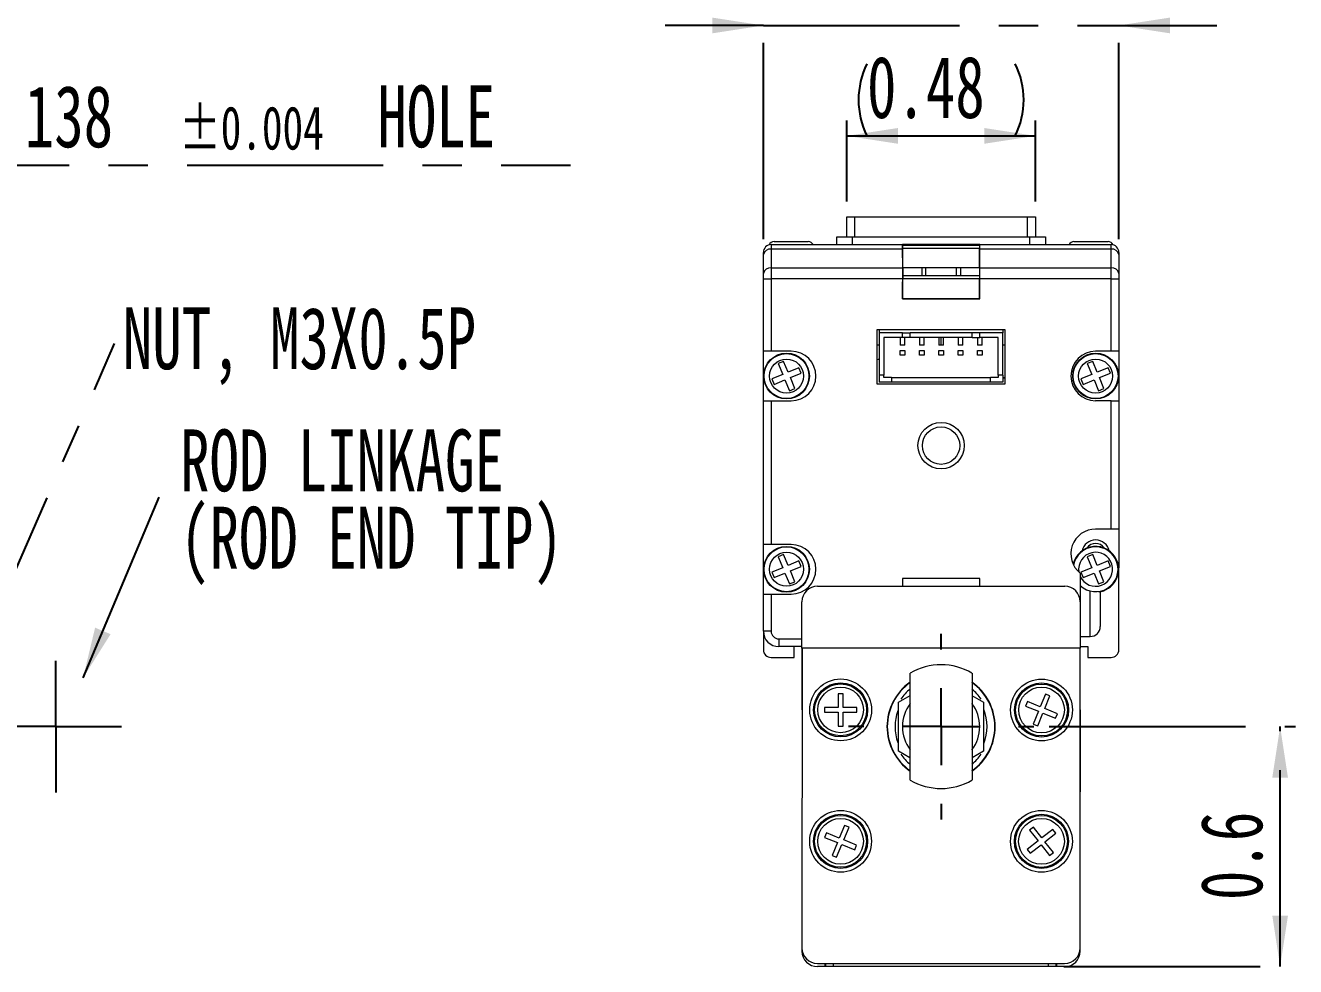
# Model space of a CAD drawing. Header units: inches. Extents: x 0.2 to 16.3, y 0.2 to 11.5.
# Drawn here: x 10.229 to 13.465, y 6.702 to 9.099 of the extents above; entities that cross this region are included whole.
import ezdxf

# ---------------------------------------------------------------- set-up
doc = ezdxf.new("R2010")
doc.units = ezdxf.units.IN
doc.header["$MEASUREMENT"] = 0
doc.linetypes.add('CENTERX2', pattern=[0.8, 0.5, -0.1, 0.1, -0.1])
doc.layers.add('CENTER_LINE', color=7, linetype='CENTERX2')
doc.styles.add('SLDTEXTSTYLE0', font='TXT', dxfattribs={"width": 0.7})
doc.dimstyles.new('SLDDIMSTYLE2', dxfattribs={"dimtxt": 0.15748, "dimasz": 0.13, "dimexe": 0, "dimexo": 0.0625, "dimgap": 0.03937, "dimtad": 0, "dimtih": 1, "dimtoh": 1, "dimdec": 3, "dimrnd": 1e-09, "dimdsep": 46, "dimtxsty": 'SLDTEXTSTYLE0', "dimsah": 1, "dimcen": 0, "dimadec": 0, "dimazin": 2, "dimtol": 1, "dimtp": 0.003937, "dimtm": 0.003937, "dimtfac": 1, "dimtdec": 3, "dimtmove": 0, "dimatfit": 3, "dimfxl": 1, "dimfrac": 2, "dimtolj": 1, "dimarcsym": 0})
doc.dimstyles.new('SLDDIMSTYLE3', dxfattribs={"dimtxt": 0.15748, "dimasz": 0.13, "dimexe": 0, "dimexo": 0.0625, "dimgap": 0.03937, "dimtad": 1, "dimdec": 1, "dimrnd": 1e-09, "dimdsep": 46, "dimtxsty": 'SLDTEXTSTYLE0', "dimsah": 1, "dimcen": 0.09, "dimadec": 0, "dimazin": 2, "dimtfac": 1, "dimtdec": 1, "dimtofl": 0, "dimtmove": 0, "dimatfit": 3, "dimfxl": 1, "dimfrac": 2, "dimtolj": 1, "dimtzin": 12, "dimarcsym": 0})
doc.dimstyles.new('SLDDIMSTYLE4', dxfattribs={"dimtxt": 0.15748, "dimasz": 0.13, "dimexe": 0, "dimexo": 0.0625, "dimgap": 0.03937, "dimtad": 1, "dimdec": 3, "dimrnd": 1e-09, "dimdsep": 46, "dimtxsty": 'SLDTEXTSTYLE0', "dimsah": 1, "dimcen": 0.09, "dimadec": 0, "dimazin": 2, "dimtfac": 1, "dimtdec": 3, "dimtmove": 0, "dimatfit": 0, "dimfxl": 1, "dimfrac": 2, "dimtolj": 1, "dimtzin": 12, "dimarcsym": 0})
doc.dimstyles.new('SLDDIMSTYLE5', dxfattribs={"dimtxt": 0.15748, "dimasz": 0.13, "dimexe": 0, "dimexo": 0.0625, "dimgap": 0.03937, "dimtad": 1, "dimdec": 3, "dimrnd": 1e-09, "dimdsep": 46, "dimtxsty": 'SLDTEXTSTYLE0', "dimsah": 1, "dimcen": 0.09, "dimadec": 0, "dimazin": 2, "dimtfac": 1, "dimtdec": 3, "dimtofl": 0, "dimtmove": 0, "dimatfit": 3, "dimfxl": 1, "dimfrac": 2, "dimtolj": 1, "dimtzin": 12, "dimarcsym": 0})
doc.dimstyles.new('SLDDIMSTYLE9', dxfattribs={"dimtxt": 0.18, "dimasz": 0.13, "dimexe": 0, "dimexo": 0.0625, "dimgap": 0, "dimtad": 0, "dimtih": 1, "dimtoh": 1, "dimdec": 0, "dimrnd": 1e-09, "dimzin": 0, "dimdsep": 46, "dimtxsty": 'Standard', "dimsah": 1, "dimcen": 0.09, "dimadec": 0, "dimazin": 0, "dimtfac": 0.13, "dimtdec": 0, "dimtofl": 0, "dimtmove": 0, "dimatfit": 3, "dimfxl": 1, "dimfrac": 2, "dimtolj": 1, "dimtzin": 0, "dimarcsym": 0})

# ---------------------------------------------------------------- blocks, each defined once
blk = doc.blocks.new('_D_7')
at = {"layer": 'CENTER_LINE'}
for p, q in [((9.1565, 7.3749), (9.8407, 8.7433)), ((9.8407, 8.7433), (11.6173, 8.7433)), ((9.0949, 7.2516), (9.1565, 7.3749)), ((9.0949, 7.2516), (8.9831, 7.028))]:
    blk.add_line(p, q, dxfattribs=at)
for points in [[(9.1565, 7.3749), (9.2326, 7.4822), (9.1968, 7.5001)], [(9.0949, 7.2516), (9.0189, 7.1443), (9.0547, 7.1264)]]:
    blk.add_solid(points, dxfattribs=at)
at = {"layer": 'CENTER_LINE', "attachment_point": 1, "style": 'SLDTEXTSTYLE0'}
for s, insert, char_height in [('%%c', (9.9032, 8.9463), 0.15748), ('0.138', (10.0775, 8.9463), 0.15748), ('HOLE', (11.1256, 8.9463), 0.15748), ('±0.004', (10.6215, 8.8933), 0.11024)]:
    blk.add_mtext(s, dxfattribs=dict(at, insert=insert, char_height=char_height))
blk = doc.blocks.new('_D_20')
at = {"layer": 'CENTER_LINE'}
for p, q in [((12.8371, 7.3133), (13.4646, 7.3133)), ((13.4252, 6.7022), (13.4252, 7.3133)), ((12.8745, 6.7022), (13.4646, 6.7022))]:
    blk.add_line(p, q, dxfattribs=at)
for points in [[(13.4252, 7.3133), (13.4052, 7.1833), (13.4452, 7.1833)], [(13.4252, 6.7022), (13.4452, 6.8322), (13.4052, 6.8322)]]:
    blk.add_solid(points, dxfattribs=at)
at = {"layer": 'CENTER_LINE', "insert": (13.2222, 6.8717), "char_height": 0.15748, "attachment_point": 1, "rotation": 90, "style": 'SLDTEXTSTYLE0'}
blk.add_mtext('0.6', dxfattribs=at)
blk = doc.blocks.new('_D_21')
at = {"layer": 'CENTER_LINE'}
for p, q in [((12.3214, 8.6511), (12.3214, 8.8572)), ((12.8017, 8.6511), (12.8017, 8.8572)), ((12.3214, 8.8178), (12.8017, 8.8178))]:
    blk.add_line(p, q, dxfattribs=at)
for centre, start, end in [((12.5563, 8.9096), 153.4349, 206.5651), ((12.5668, 8.9096), 333.4349, 26.5651)]:
    blk.add_arc(centre, 0.2052, start, end, dxfattribs=at)
for points in [[(12.3214, 8.8178), (12.4514, 8.7978), (12.4514, 8.8378)], [(12.8017, 8.8178), (12.6717, 8.8378), (12.6717, 8.7978)]]:
    blk.add_solid(points, dxfattribs=at)
at = {"layer": 'CENTER_LINE', "insert": (12.3728, 9.0208), "char_height": 0.15748, "attachment_point": 1, "style": 'SLDTEXTSTYLE0'}
blk.add_mtext('0.48', dxfattribs=at)
blk = doc.blocks.new('_D_22')
at = {"layer": 'CENTER_LINE'}
for p, q in [((12.1088, 8.5548), (12.1088, 9.1384)), ((13.0143, 8.5548), (13.0143, 9.1384)), ((12.1088, 9.099), (11.8588, 9.099)), ((12.1088, 9.099), (13.0143, 9.099)), ((13.0143, 9.099), (13.2643, 9.099))]:
    blk.add_line(p, q, dxfattribs=at)
for points in [[(12.1088, 9.099), (11.9788, 9.119), (11.9788, 9.079)], [(13.0143, 9.099), (13.1443, 9.079), (13.1443, 9.119)]]:
    blk.add_solid(points, dxfattribs=at)
at = {"layer": 'CENTER_LINE', "insert": (12.3201, 9.302), "char_height": 0.15748, "attachment_point": 1, "style": 'SLDTEXTSTYLE0'}
blk.add_mtext('0.906', dxfattribs=at)
blk = doc.blocks.new('SW_CENTERMARKSYMBOL_5')
at = {"layer": 'CENTER_LINE', "color": 0}
for p, q in [((0, 0.1969), (0, 0.2362)), ((0, 0), (0, 0.0984)), ((-0.1969, 0), (-0.2362, 0)), ((0, 0), (-0.0984, 0)), ((0, 0), (0, -0.0984)), ((0, 0), (0.0984, 0)), ((0.1969, 0), (0.2362, 0)), ((0, -0.1969), (0, -0.2362))]:
    blk.add_line(p, q, dxfattribs=at)
blk = doc.blocks.new('SW_NOTE_0_8')
at = {"layer": 'CENTER_LINE', "color": 0, "insert": (0.0211, 0.0924), "char_height": 0.15748, "attachment_point": 1, "style": 'SLDTEXTSTYLE0'}
blk.add_mtext('NUT, M3X0.5P', dxfattribs=at)
blk = doc.blocks.new('SW_NOTE_0_9')
at = {"layer": 'CENTER_LINE', "color": 0, "char_height": 0.15748, "attachment_point": 1, "style": 'SLDTEXTSTYLE0'}
for s, insert in [('ROD LINKAGE', (0.0201, 0.0935)), ('(ROD END TIP)', (0.0201, -0.1034))]:
    blk.add_mtext(s, dxfattribs=dict(at, insert=insert))
blk = doc.blocks.new('SW_CENTERMARKSYMBOL_12')
at = {"layer": 'CENTER_LINE', "color": 0}
for p, q in [((0, 0.0984), (0, 0.1673)), ((0, 0), (0, 0.0984)), ((-0.0984, 0), (-0.1673, 0)), ((0, 0), (-0.0984, 0)), ((0, 0), (0, -0.0984)), ((0, 0), (0.0984, 0)), ((0.0984, 0), (0.1673, 0)), ((0, -0.0984), (0, -0.1673))]:
    blk.add_line(p, q, dxfattribs=at)

msp = doc.modelspace()

# ---------------------------------------------------------------- linework, layer by layer
at = {"color": 7, "linetype": 'Continuous', "lineweight": 18}
for p, q in [((12.3214, 8.5605), (12.3214, 8.6117)), ((12.3214, 8.6117), (12.3411, 8.6117)), ((12.3411, 8.6117), (12.782, 8.6117)), ((12.782, 8.6117), (12.8017, 8.6117)), ((12.8017, 8.6117), (12.8017, 8.5605)), ((12.1363, 8.5487), (12.1434, 8.5487)), ((12.1434, 8.5487), (12.223, 8.5487)), ((12.2958, 8.5408), (12.2958, 8.5605)), ((12.2958, 8.5605), (12.3352, 8.5605)), ((12.3352, 8.5605), (12.3352, 8.5408)), ((12.3352, 8.5605), (12.7879, 8.5605)), ((12.7879, 8.5408), (12.7879, 8.5605)), ((12.7879, 8.5605), (12.8273, 8.5605)), ((12.8273, 8.5605), (12.8273, 8.5408)), ((12.9001, 8.5487), (12.9072, 8.5487)), ((12.9072, 8.5487), (12.9868, 8.5487)), ((12.1088, 8.5154), (12.1088, 8.5212)), ((12.1088, 8.4676), (12.1088, 8.5154)), ((12.1285, 8.5408), (12.1285, 8.5293)), ((12.1285, 8.5408), (12.4631, 8.5408)), ((12.1285, 8.5293), (12.1285, 8.4815)), ((12.4631, 8.5293), (12.1285, 8.5293)), ((12.66, 8.5408), (12.4631, 8.5408)), ((12.464, 8.5408), (12.4631, 8.5391)), ((12.4631, 8.5408), (12.4631, 8.5293)), ((12.4631, 8.5391), (12.4633, 8.5388)), ((12.4631, 8.5293), (12.4631, 8.4815)), ((12.6598, 8.5388), (12.4633, 8.5388)), ((12.4639, 8.4815), (12.4634, 8.5307)), ((12.6596, 8.5307), (12.4634, 8.5307)), ((12.464, 8.5408), (12.6591, 8.5408)), ((12.6591, 8.5408), (12.66, 8.5391)), ((12.6592, 8.4815), (12.6596, 8.5307)), ((12.66, 8.5391), (12.6598, 8.5388)), ((12.66, 8.5408), (12.9946, 8.5408)), ((12.66, 8.5293), (12.66, 8.5408)), ((12.9946, 8.5293), (12.66, 8.5293)), ((12.66, 8.4815), (12.66, 8.5293)), ((12.9946, 8.5293), (12.9946, 8.5408)), ((12.9946, 8.4815), (12.9946, 8.5293)), ((13.0143, 8.5212), (13.0143, 8.5154)), ((13.0143, 8.5154), (13.0143, 8.4676)), ((12.1285, 8.4815), (12.1285, 8.4537)), ((12.1285, 8.4815), (12.4631, 8.4815)), ((12.4631, 8.4815), (12.4631, 8.4537)), ((12.6592, 8.4815), (12.4639, 8.4815)), ((12.5123, 8.4818), (12.5123, 8.4621)), ((12.5222, 8.4818), (12.5222, 8.4621)), ((12.6009, 8.4621), (12.6009, 8.4818)), ((12.6108, 8.4818), (12.6108, 8.4621)), ((12.66, 8.4815), (12.9946, 8.4815)), ((12.66, 8.4537), (12.66, 8.4815)), ((12.9946, 8.4537), (12.9946, 8.4815)), ((12.1088, 8.4537), (12.1088, 8.4676)), ((12.1088, 8.2692), (12.1088, 8.4537)), ((12.1088, 8.4537), (12.1285, 8.4537)), ((12.1285, 8.4537), (12.1285, 8.2692)), ((12.4631, 8.4537), (12.1285, 8.4537)), ((12.4631, 8.4621), (12.66, 8.4621)), ((12.4631, 8.4537), (12.4631, 8.403)), ((12.4633, 8.4227), (12.4631, 8.446)), ((12.464, 8.403), (12.464, 8.4537)), ((12.6591, 8.4537), (12.464, 8.4537)), ((12.6591, 8.403), (12.6591, 8.4537)), ((12.6598, 8.4227), (12.66, 8.446)), ((12.9946, 8.4537), (12.66, 8.4537)), ((12.66, 8.403), (12.66, 8.4537)), ((12.9946, 8.2692), (12.9946, 8.4537)), ((12.9946, 8.4537), (13.0143, 8.4537)), ((13.0143, 8.4676), (13.0143, 8.4537)), ((13.0143, 8.4537), (13.0143, 8.2692)), ((12.4635, 8.4227), (12.4631, 8.4227)), ((12.4635, 8.403), (12.4635, 8.4227)), ((12.6596, 8.403), (12.6596, 8.4227)), ((12.6596, 8.4227), (12.66, 8.4227)), ((12.4631, 8.403), (12.66, 8.403)), ((12.6591, 8.403), (12.464, 8.403)), ((12.7249, 8.3243), (12.3982, 8.3243)), ((12.3982, 8.3243), (12.3982, 8.1865)), ((12.4041, 8.3243), (12.4041, 8.3164)), ((12.4041, 8.3164), (12.4041, 8.2082)), ((12.4631, 8.3164), (12.4041, 8.3164)), ((12.4631, 8.3046), (12.4631, 8.3164)), ((12.4631, 8.3164), (12.4828, 8.3164)), ((12.4828, 8.3046), (12.4828, 8.3164)), ((12.6403, 8.3164), (12.4828, 8.3164)), ((12.6403, 8.3046), (12.6403, 8.3164)), ((12.66, 8.3164), (12.6403, 8.3164)), ((12.66, 8.3046), (12.66, 8.3164)), ((12.719, 8.3164), (12.66, 8.3164)), ((12.719, 8.3243), (12.719, 8.3164)), ((12.719, 8.2082), (12.719, 8.3164)), ((12.7249, 8.1865), (12.7249, 8.3243)), ((12.4041, 8.2849), (12.3982, 8.2849)), ((12.4159, 8.3046), (12.4159, 8.2082)), ((12.4631, 8.3046), (12.4159, 8.3046)), ((12.4572, 8.3046), (12.4572, 8.2849)), ((12.469, 8.2849), (12.4572, 8.2849)), ((12.4828, 8.3046), (12.4631, 8.3046)), ((12.469, 8.2849), (12.469, 8.3046)), ((12.6403, 8.3046), (12.4828, 8.3046)), ((12.5064, 8.3046), (12.5064, 8.2849)), ((12.5182, 8.2849), (12.5064, 8.2849)), ((12.5182, 8.2849), (12.5182, 8.3046)), ((12.5556, 8.3046), (12.5556, 8.2849)), ((12.5674, 8.2849), (12.5556, 8.2849)), ((12.5674, 8.2849), (12.5674, 8.3046)), ((12.6048, 8.3046), (12.6048, 8.2849)), ((12.6167, 8.2849), (12.6048, 8.2849)), ((12.6167, 8.2849), (12.6167, 8.3046)), ((12.6403, 8.3046), (12.66, 8.3046)), ((12.6541, 8.3046), (12.6541, 8.2849)), ((12.6659, 8.2849), (12.6541, 8.2849)), ((12.7072, 8.3046), (12.66, 8.3046)), ((12.6659, 8.2849), (12.6659, 8.3046)), ((12.7072, 8.2082), (12.7072, 8.3046)), ((12.7249, 8.2849), (12.719, 8.2849)), ((12.1285, 8.2692), (12.1088, 8.2692)), ((12.1088, 8.1432), (12.1088, 8.2692)), ((12.1797, 8.2692), (12.1285, 8.2692)), ((12.4572, 8.2593), (12.4572, 8.2712)), ((12.4572, 8.2712), (12.469, 8.2712)), ((12.469, 8.2593), (12.4572, 8.2593)), ((12.469, 8.2712), (12.469, 8.2593)), ((12.5064, 8.2593), (12.5064, 8.2712)), ((12.5064, 8.2712), (12.5182, 8.2712)), ((12.5182, 8.2593), (12.5064, 8.2593)), ((12.5182, 8.2712), (12.5182, 8.2593)), ((12.5556, 8.2593), (12.5556, 8.2712)), ((12.5556, 8.2712), (12.5674, 8.2712)), ((12.5674, 8.2593), (12.5556, 8.2593)), ((12.5674, 8.2712), (12.5674, 8.2593)), ((12.6048, 8.2712), (12.6167, 8.2712)), ((12.6048, 8.2593), (12.6048, 8.2712)), ((12.6167, 8.2593), (12.6048, 8.2593)), ((12.6167, 8.2712), (12.6167, 8.2593)), ((12.6541, 8.2593), (12.6541, 8.2712)), ((12.6541, 8.2712), (12.6659, 8.2712)), ((12.6659, 8.2593), (12.6541, 8.2593)), ((12.6659, 8.2712), (12.6659, 8.2593)), ((12.9946, 8.2692), (12.9552, 8.2692)), ((13.0143, 8.2692), (12.9946, 8.2692)), ((13.0143, 8.2692), (13.0143, 8.1432)), ((12.1604, 8.2436), (12.1466, 8.2379)), ((12.1466, 8.2379), (12.1581, 8.2102)), ((12.1719, 8.216), (12.1604, 8.2436)), ((12.1995, 8.2274), (12.1719, 8.216)), ((12.2053, 8.2136), (12.1995, 8.2274)), ((12.3982, 8.2474), (12.4041, 8.2496)), ((12.9478, 8.2436), (12.934, 8.2379)), ((12.934, 8.2379), (12.9455, 8.2102)), ((12.9593, 8.216), (12.9478, 8.2436)), ((12.9869, 8.2274), (12.9593, 8.216)), ((12.9927, 8.2136), (12.9869, 8.2274)), ((12.1581, 8.2102), (12.1304, 8.1988)), ((12.1304, 8.1988), (12.1362, 8.185)), ((12.1362, 8.185), (12.1638, 8.1964)), ((12.1638, 8.1964), (12.1753, 8.1688)), ((12.1776, 8.2021), (12.2053, 8.2136)), ((12.1891, 8.1745), (12.1776, 8.2021)), ((12.3982, 8.1865), (12.7249, 8.1865)), ((12.4159, 8.2082), (12.4041, 8.2082)), ((12.4041, 8.2082), (12.4041, 8.1904)), ((12.4356, 8.1904), (12.4041, 8.1904)), ((12.4159, 8.2023), (12.4159, 8.2082)), ((12.4356, 8.2023), (12.4159, 8.2023)), ((12.4356, 8.2023), (12.4356, 8.1904)), ((12.4356, 8.2023), (12.6875, 8.2023)), ((12.6875, 8.1904), (12.4356, 8.1904)), ((12.6875, 8.1904), (12.6875, 8.2023)), ((12.7072, 8.2023), (12.6875, 8.2023)), ((12.719, 8.1904), (12.6875, 8.1904)), ((12.719, 8.2082), (12.7072, 8.2082)), ((12.7072, 8.2082), (12.7072, 8.2023)), ((12.719, 8.2082), (12.719, 8.1904)), ((12.719, 8.2042), (12.7249, 8.1998)), ((12.9455, 8.2102), (12.9178, 8.1988)), ((12.9178, 8.1988), (12.9236, 8.185)), ((12.9236, 8.185), (12.9512, 8.1964)), ((12.9512, 8.1964), (12.9627, 8.1688)), ((12.965, 8.2021), (12.9927, 8.2136)), ((12.9765, 8.1745), (12.965, 8.2021)), ((12.1753, 8.1688), (12.1891, 8.1745)), ((12.9627, 8.1688), (12.9765, 8.1745)), ((12.1088, 7.7771), (12.1088, 8.1432)), ((12.1088, 8.1432), (12.1285, 8.1432)), ((12.1285, 8.1432), (12.1285, 7.7771)), ((12.1285, 8.1432), (12.1797, 8.1432)), ((12.9946, 8.1432), (12.9552, 8.1432)), ((12.9946, 7.8164), (12.9946, 8.1432)), ((12.9946, 8.1432), (13.0143, 8.1432)), ((13.0143, 8.1432), (13.0143, 7.8164)), ((12.9946, 7.8164), (12.9552, 7.8164)), ((13.0143, 7.8164), (12.9946, 7.8164)), ((13.0143, 7.8164), (13.0143, 7.718)), ((12.1285, 7.7771), (12.1088, 7.7771)), ((12.1088, 7.6511), (12.1088, 7.7771)), ((12.1797, 7.7771), (12.1285, 7.7771)), ((12.1604, 7.7515), (12.1466, 7.7457)), ((12.1466, 7.7457), (12.1581, 7.7181)), ((12.1719, 7.7238), (12.1604, 7.7515)), ((12.1995, 7.7353), (12.1719, 7.7238)), ((12.2053, 7.7215), (12.1995, 7.7353)), ((12.9478, 7.7515), (12.934, 7.7457)), ((12.934, 7.7457), (12.9455, 7.7181)), ((12.9593, 7.7238), (12.9478, 7.7515)), ((12.9869, 7.7353), (12.9593, 7.7238)), ((12.9927, 7.7215), (12.9869, 7.7353)), ((12.1581, 7.7181), (12.1304, 7.7066)), ((12.1304, 7.7066), (12.1362, 7.6928)), ((12.1362, 7.6928), (12.1638, 7.7043)), ((12.1638, 7.7043), (12.1753, 7.6766)), ((12.1776, 7.71), (12.2053, 7.7215)), ((12.1891, 7.6824), (12.1776, 7.71)), ((12.9159, 7.7043), (12.9159, 7.6314)), ((12.9455, 7.7181), (12.9178, 7.7066)), ((12.9178, 7.7066), (12.9236, 7.6928)), ((12.9236, 7.6928), (12.9512, 7.7043)), ((12.9512, 7.7043), (12.9627, 7.6766)), ((12.965, 7.71), (12.9927, 7.7215)), ((12.9765, 7.6824), (12.965, 7.71)), ((13.0143, 7.5093), (13.0143, 7.718)), ((12.1753, 7.6766), (12.1891, 7.6824)), ((12.2466, 7.6707), (12.8765, 7.6707)), ((12.66, 7.6904), (12.4631, 7.6904)), ((12.4631, 7.6904), (12.4631, 7.6707)), ((12.66, 7.6707), (12.66, 7.6904)), ((12.9627, 7.6766), (12.9765, 7.6824)), ((12.1088, 7.5566), (12.1088, 7.6511)), ((12.1088, 7.6511), (12.1285, 7.6511)), ((12.1285, 7.6511), (12.1285, 7.5566)), ((12.1285, 7.6511), (12.1797, 7.6511)), ((12.9671, 7.655), (12.967, 7.6569)), ((12.9671, 7.655), (12.9671, 7.6117)), ((12.2072, 7.5133), (12.2072, 7.6314)), ((12.9159, 7.6314), (12.9159, 7.5133)), ((12.9671, 7.6117), (12.9671, 7.5684)), ((12.1285, 7.5566), (12.1088, 7.5566)), ((12.1088, 7.5566), (12.1088, 7.5093)), ((12.9159, 7.5428), (12.9415, 7.5428)), ((12.1482, 7.5369), (12.1482, 7.5172)), ((12.2072, 7.5172), (12.1482, 7.5172)), ((12.1875, 7.4897), (12.1875, 7.5172)), ((12.2073, 7.5135), (12.207, 6.7497)), ((12.2073, 7.5133), (12.2072, 7.5133)), ((12.2072, 7.5133), (12.2072, 7.3559)), ((12.9159, 7.5132), (12.2073, 7.5135)), ((12.9159, 7.5133), (12.8175, 7.5133)), ((12.9157, 6.7495), (12.9159, 7.5132)), ((12.9159, 7.5172), (12.9356, 7.5172)), ((12.9159, 7.5133), (12.9159, 7.5132)), ((12.9356, 7.5172), (12.9356, 7.4897)), ((12.1285, 7.4897), (12.1875, 7.4897)), ((12.9356, 7.4897), (12.9946, 7.4897)), ((12.4828, 7.1769), (12.4828, 7.4497)), ((12.6403, 7.4497), (12.6403, 7.3133)), ((12.3118, 7.3973), (12.2994, 7.3973)), ((12.2994, 7.3973), (12.2994, 7.3622)), ((12.3118, 7.3622), (12.3118, 7.3973)), ((12.4533, 7.3758), (12.4824, 7.3926)), ((12.6401, 7.3929), (12.6698, 7.3758)), ((12.8272, 7.3964), (12.814, 7.3639)), ((12.8255, 7.3592), (12.8387, 7.3918)), ((12.8387, 7.3918), (12.8272, 7.3964)), ((12.2643, 7.3622), (12.2643, 7.3498)), ((12.2994, 7.3622), (12.2643, 7.3622)), ((12.2643, 7.3498), (12.2994, 7.3498)), ((12.2994, 7.3498), (12.2994, 7.3146)), ((12.347, 7.3622), (12.3118, 7.3622)), ((12.3118, 7.3146), (12.3118, 7.3498)), ((12.3118, 7.3498), (12.347, 7.3498)), ((12.347, 7.3498), (12.347, 7.3622)), ((12.7815, 7.377), (12.7768, 7.3655)), ((12.7768, 7.3655), (12.8094, 7.3524)), ((12.814, 7.3639), (12.7815, 7.377)), ((12.8094, 7.3524), (12.7962, 7.3198)), ((12.8077, 7.3151), (12.8209, 7.3477)), ((12.8209, 7.3477), (12.8534, 7.3345)), ((12.8581, 7.346), (12.8255, 7.3592)), ((12.8534, 7.3345), (12.8581, 7.346)), ((12.9159, 7.3558), (12.9159, 7.1471)), ((12.2994, 7.3146), (12.3118, 7.3146)), ((12.6403, 7.3133), (12.6403, 7.1769)), ((12.7962, 7.3198), (12.8077, 7.3151)), ((12.431, 7.2692), (12.4318, 7.2692)), ((12.4822, 7.2341), (12.4533, 7.2508)), ((12.6698, 7.2508), (12.6403, 7.2337)), ((12.6913, 7.2692), (12.6921, 7.2692)), ((12.9158, 7.1471), (12.9159, 7.1471)), ((12.9159, 6.7416), (12.9159, 7.1471)), ((12.3156, 7.0619), (12.3022, 7.0294)), ((12.3136, 7.0247), (12.327, 7.0572)), ((12.327, 7.0572), (12.3156, 7.0619)), ((12.7966, 7.0575), (12.7869, 7.0498)), ((12.8184, 7.0299), (12.7966, 7.0575)), ((12.2697, 7.0428), (12.2649, 7.0314)), ((12.2649, 7.0314), (12.2974, 7.018)), ((12.3022, 7.0294), (12.2697, 7.0428)), ((12.3461, 7.0113), (12.3136, 7.0247)), ((12.8086, 7.0222), (12.781, 7.0004)), ((12.7869, 7.0498), (12.8086, 7.0222)), ((12.846, 7.0516), (12.8184, 7.0299)), ((12.826, 7.0201), (12.8537, 7.0418)), ((12.8537, 7.0418), (12.846, 7.0516)), ((12.2974, 7.018), (12.284, 6.9855)), ((12.2955, 6.9807), (12.3089, 7.0132)), ((12.3089, 7.0132), (12.3414, 6.9998)), ((12.3414, 6.9998), (12.3461, 7.0113)), ((12.781, 7.0004), (12.7887, 6.9907)), ((12.7887, 6.9907), (12.8163, 7.0124)), ((12.8163, 7.0124), (12.838, 6.9848)), ((12.8478, 6.9925), (12.826, 7.0201)), ((12.838, 6.9848), (12.8478, 6.9925)), ((12.284, 6.9855), (12.2955, 6.9807)), ((12.2072, 6.7457), (12.2072, 6.7416)), ((12.2464, 6.7103), (12.8763, 6.7101)), ((12.2663, 6.7022), (12.2466, 6.7022)), ((12.2663, 6.7022), (12.2663, 6.7103)), ((12.2682, 6.7022), (12.2663, 6.7022)), ((12.2682, 6.7022), (12.2682, 6.7103)), ((12.2879, 6.7022), (12.2682, 6.7022)), ((12.8352, 6.7022), (12.2879, 6.7022)), ((12.8548, 6.7022), (12.8352, 6.7022)), ((12.8548, 6.7022), (12.8548, 6.7101)), ((12.8568, 6.7022), (12.8548, 6.7022)), ((12.8568, 6.7022), (12.8568, 6.7101)), ((12.8765, 6.7022), (12.8568, 6.7022))]:
    msp.add_line(p, q, dxfattribs=at)
at = {"color": 8, "linetype": 'Continuous', "lineweight": 18}
for p, q in [((12.3411, 8.6117), (12.3411, 8.5605)), ((12.782, 8.5605), (12.782, 8.6117)), ((12.5615, 8.2849), (12.5615, 8.3046)), ((12.9415, 7.6117), (12.9415, 7.6587)), ((12.9415, 7.5428), (12.9415, 7.6117)), ((12.1482, 7.5369), (12.2072, 7.5369)), ((12.2879, 6.7022), (12.2879, 6.7103)), ((12.8352, 6.7022), (12.8352, 6.7101))]:
    msp.add_line(p, q, dxfattribs=at)
at = {"color": 7, "linetype": 'Continuous', "lineweight": 18, "flags": 128}
msp.add_lwpolyline([(13.0136, 7.7128), (13.0139, 7.7142), (13.0143, 7.718)], dxfattribs=at)
at = {"color": 7, "linetype": 'Continuous', "lineweight": 18}
for centre, radius in [((12.1678, 8.2062), 0.0584), ((12.1678, 8.2062), 0.0571), ((12.9552, 8.2062), 0.0584), ((12.9552, 8.2062), 0.0571), ((12.1678, 8.2062), 0.0433), ((12.9552, 8.2062), 0.0433), ((12.5615, 8.029), 0.0591), ((12.5615, 8.029), 0.0477), ((12.1678, 7.7141), 0.0584), ((12.1678, 7.7141), 0.0571), ((12.1678, 7.7141), 0.0433), ((12.3056, 7.356), 0.0787), ((12.3056, 7.356), 0.0689), ((12.3056, 7.356), 0.0661), ((12.3056, 7.356), 0.0582), ((12.8174, 7.3558), 0.0787), ((12.8174, 7.3558), 0.0689), ((12.8174, 7.3558), 0.0661), ((12.8174, 7.3558), 0.0582), ((12.3055, 7.0213), 0.0787), ((12.3055, 7.0213), 0.0689), ((12.3055, 7.0213), 0.0661), ((12.8173, 7.0211), 0.0787), ((12.8173, 7.0211), 0.0689), ((12.8173, 7.0211), 0.0661), ((12.3055, 7.0213), 0.0582), ((12.8173, 7.0211), 0.0582)]:
    msp.add_circle(centre, radius, dxfattribs=at)
for centre, radius, start, end in [((12.1363, 8.5349), 0.0138, 90, 157.4076), ((12.223, 8.5349), 0.0138, 25.3769, 90), ((12.9001, 8.5349), 0.0138, 90, 154.6231), ((12.9868, 8.5349), 0.0138, 22.5924, 90), ((12.1285, 8.5212), 0.0197, 90, 180), ((12.126, 8.5119), 0.0176, 81.9505, 168.5782), ((12.9946, 8.5212), 0.0197, 0, 90), ((12.9971, 8.5119), 0.0176, 11.4218, 98.0495), ((12.126, 8.4641), 0.0176, 81.9505, 168.5782), ((12.9971, 8.4641), 0.0176, 11.4218, 98.0495), ((12.1797, 8.2062), 0.063, 270, 90), ((12.9552, 8.2062), 0.063, 90, 270), ((12.9552, 7.7534), 0.063, 90, 231.3178), ((12.1797, 7.7141), 0.063, 270, 90), ((12.9552, 7.7141), 0.0584, 22.5227, 167.5778), ((12.9552, 7.7534), 0.0354, 12.442, 167.558), ((12.9552, 7.7534), 0.0266, 33.3512, 146.6488), ((12.9552, 7.7141), 0.0584, 277.7757, 22.5227), ((12.2466, 7.6314), 0.0394, 90, 180), ((12.8765, 7.6314), 0.0394, 0, 90), ((12.1482, 7.5566), 0.0394, 180, 270), ((12.1482, 7.5566), 0.0197, 180, 270), ((12.9415, 7.5684), 0.0256, 270, 0), ((12.1285, 7.5093), 0.0197, 180, 270), ((12.9946, 7.5093), 0.0197, 270, 0), ((12.5615, 7.3133), 0.1575, 60, 120), ((12.5615, 7.3133), 0.1378, 124.8426, 235.1574), ((12.5615, 7.3133), 0.137, 125.0795, 234.9205), ((12.5615, 7.3133), 0.1378, 304.8572, 55.1428), ((12.5615, 7.3133), 0.137, 305.0795, 54.9205), ((12.5613, 7.3133), 0.124, 129.2726, 145.6287), ((12.5613, 7.3133), 0.124, 34.3713, 50.4441), ((12.5615, 7.3133), 0.1173, 159.8239, 200.3224), ((12.5615, 7.3133), 0.0984, 143.1301, 180), ((12.5615, 7.3133), 0.0984, 323.1301, 36.8699), ((12.5615, 7.3133), 0.1173, 338.4202, 22.0604), ((12.5615, 7.3133), 0.0984, 180, 216.8699), ((12.5613, 7.3133), 0.124, 214.3713, 230.7274), ((12.5613, 7.3133), 0.124, 309.5559, 325.6287), ((12.5615, 7.3133), 0.1575, 240, 300), ((12.2464, 6.7497), 0.0394, 179.9805, 269.9805), ((12.2466, 6.7416), 0.0394, 180, 270), ((12.8763, 6.7495), 0.0394, 269.9805, 359.9805), ((12.8765, 6.7416), 0.0394, 270, 0)]:
    msp.add_arc(centre, radius, start, end, dxfattribs=at)
at = {"color": 8, "linetype": 'Continuous', "lineweight": 18}
for radius, start, end in [(0.0571, 226.3675, 169.2582), (0.0433, 204.6817, 189.118)]:
    msp.add_arc((12.9552, 7.7141), radius, start, end, dxfattribs=at)
at = {"color": 7, "linetype": 'Continuous', "lineweight": 18}
for points, knots in [([(12.4634, 8.5307), (12.4634, 8.5333), (12.4634, 8.5378), (12.4633, 8.5385), (12.4633, 8.5388)], [0, 0, 0, 0, 0.557681, 1, 1, 1, 1]), ([(12.6598, 8.5388), (12.6598, 8.5383), (12.6597, 8.5374), (12.6597, 8.5328), (12.6596, 8.5307)], [0, 0, 0, 0, 0.557682, 1, 1, 1, 1]), ([(12.4639, 8.4815), (12.4639, 8.4769), (12.464, 8.4687), (12.464, 8.4583), (12.464, 8.4537)], [0, 0, 0, 0, 0.557568, 1, 1, 1, 1]), ([(12.6592, 8.4815), (12.6592, 8.4769), (12.6591, 8.4687), (12.6591, 8.4583), (12.6591, 8.4537)], [0, 0, 0, 0, 0.557568, 1, 1, 1, 1]), ([(12.4533, 7.2508), (12.4533, 7.256), (12.4533, 7.2792), (12.4533, 7.3212), (12.4533, 7.3575), (12.4533, 7.3758)], [0, 0, 0, 0, 0.126972, 0.560077, 1, 1, 1, 1]), ([(12.6698, 7.3758), (12.6698, 7.3578), (12.6698, 7.3214), (12.6698, 7.2795), (12.6698, 7.256), (12.6698, 7.2508)], [0, 0, 0, 0, 0.4333142, 0.8730283, 1, 1, 1, 1])]:
    msp.add_open_spline(points, degree=3, knots=knots, dxfattribs=at)

# ---------------------------------------------------------------- block references
at = {"layer": 'CENTER_LINE'}
for name, p in [('SW_NOTE_0_8', (10.4561, 8.2888)), ('SW_NOTE_0_9', (10.6029, 7.9767)), ('SW_CENTERMARKSYMBOL_5', (12.5615, 7.3133)), ('SW_CENTERMARKSYMBOL_12', (10.3067, 7.3133))]:
    msp.add_blockref(name, p, dxfattribs=at)

# ---------------------------------------------------------------- dimensions: what is measured, and where the dimension line sits
dim = msp.add_linear_dim(base=(13.0143, 9.09904), p1=(12.10879, 8.51539), p2=(13.0143, 8.51539), dimstyle='SLDDIMSTYLE4', dxfattribs=at)
dim.commit()
dim.dimension.update_dxf_attribs({"geometry": '_D_22', "text_midpoint": (12.56154, 9.09904), "dimtype": 160})
dim = msp.add_linear_dim(base=(12.8017, 8.8178), p1=(12.3214, 8.6117), p2=(12.8017, 8.6117), text='(<>)', dimstyle='SLDDIMSTYLE5', dxfattribs=at)
dim.commit()
dim.dimension.update_dxf_attribs({"geometry": '_D_21', "text_midpoint": (12.5615, 8.8178), "dimtype": 160})
dim = msp.add_diameter_dim_2p(p1=(9.1565, 7.3749), p2=(9.0949, 7.2516), text='<> HOLE', dimstyle='SLDDIMSTYLE2', dxfattribs=at)
dim.commit()
dim.dimension.update_dxf_attribs({"geometry": '_D_7', "text_midpoint": (10.7603, 8.8548), "dimtype": 163})
dim = msp.add_linear_dim(base=(13.4252, 7.3133), p1=(12.8352, 6.7022), p2=(12.7978, 7.3133), angle=90, dimstyle='SLDDIMSTYLE3', dxfattribs=at)
dim.commit()
dim.dimension.update_dxf_attribs({"geometry": '_D_20', "text_midpoint": (13.4252, 7.0078), "dimtype": 160})

# ---------------------------------------------------------------- leaders
for points in [[(10.0843, 7.4383), (10.4561, 8.2888)], [(10.3758, 7.4373), (10.6029, 7.9767)]]:
    msp.add_leader(points, dimstyle='SLDDIMSTYLE9', dxfattribs=at)

doc.saveas('drawing.dxf')
